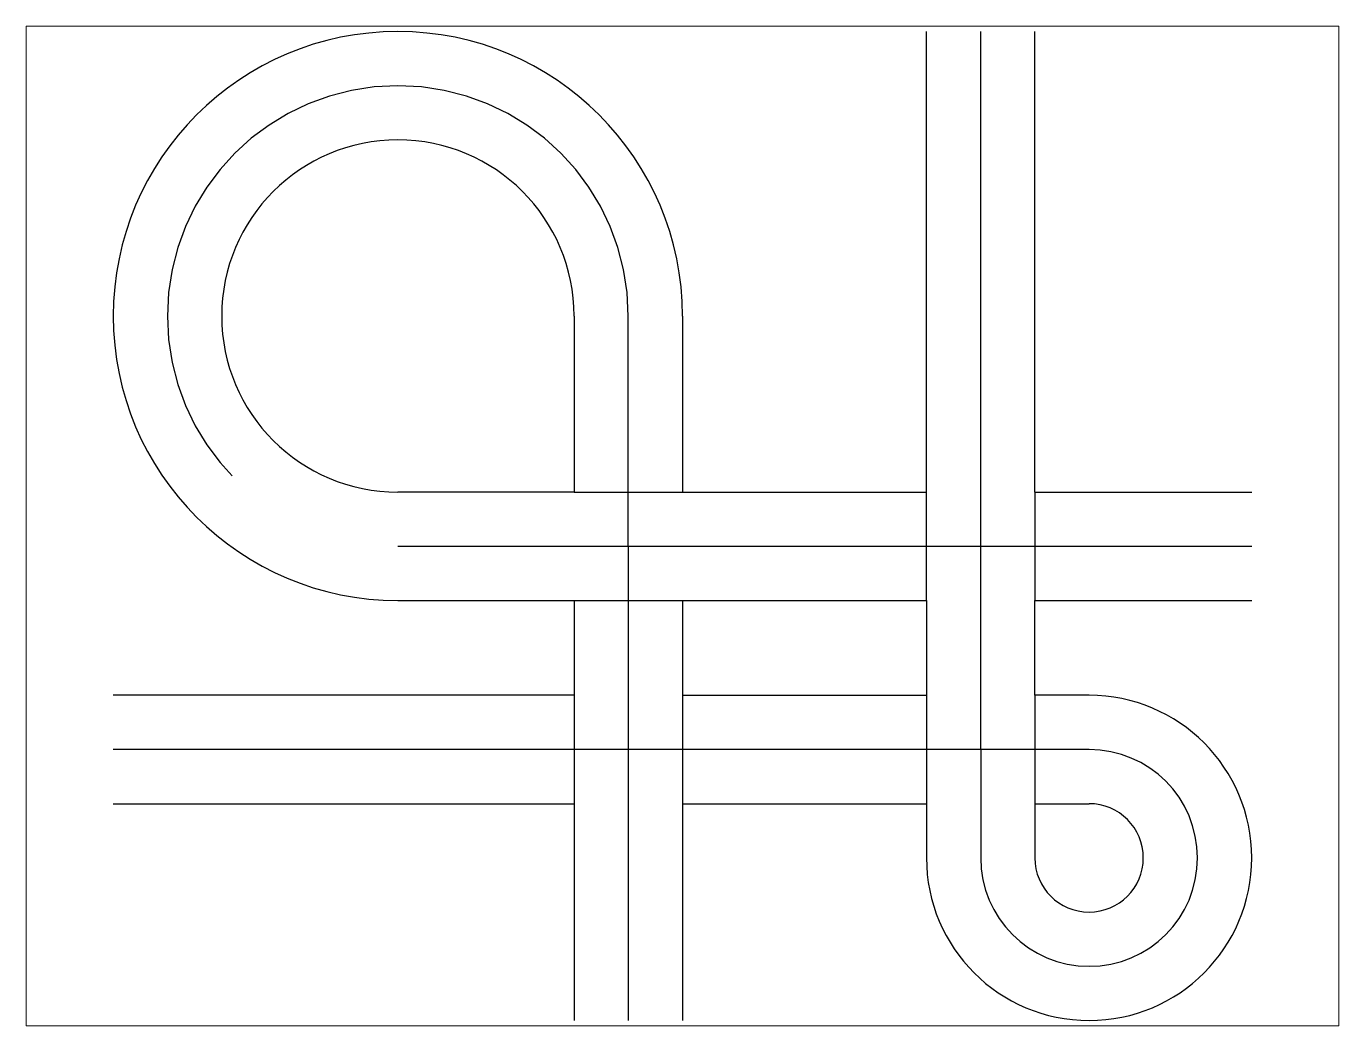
# Paper-space layout 'Layout1' of a CAD drawing. Header units: inches. Extents: x 1.05 to 9.45, y 0.8 to 7.2.
# The model-space entities are those that its viewports show. They can reach past a viewport. Long polylines and large blocks are cut down to what shows.
import ezdxf

# ---------------------------------------------------------------- set-up
doc = ezdxf.new("R2010")
doc.units = ezdxf.units.IN
doc.header["$MEASUREMENT"] = 0
doc.linetypes.add('DASHED', pattern=[0.75, 0.5, -0.25])
doc.layers.add('Dashed Line', color=30, linetype='Continuous')
doc.layers.add('Outlines', color=5, linetype='Continuous')

msp = doc.modelspace()

# ---------------------------------------------------------------- linework, layer by layer
at = {"layer": 'Dashed Line', "linetype": 'DASHED'}
for p, q in [((81.996, 11.047), (81.996, 64.047)), ((55.996, 26.047), (55.996, 43.047)), ((38.996, 26.047), (55.996, 26.047)), ((55.996, 26.047), (55.996, -8.953)), ((55.996, 26.047), (101.996, 26.047)), ((81.996, 11.047), (17.996, 11.047)), ((89.996, 11.047), (81.996, 11.047)), ((81.996, 11.047), (81.996, 11.047)), ((81.996, 11.047), (81.996, 3.047)), ((81.996, 3.047), (81.996, 3.047))]:
    msp.add_line(p, q, dxfattribs=at)
for centre, radius, start, end in [((38.996, 43.047), 17, 0, 270), ((89.996, 3.047), 8, 180, 90)]:
    msp.add_arc(centre, radius, start, end, dxfattribs=at)
at = {"layer": 'Outlines'}
for p, q in [((77.996, 30.047), (77.996, 64.047)), ((85.996, 30.047), (85.996, 64.047)), ((51.996, 43.047), (51.996, 30.047)), ((59.996, 43.047), (59.996, 30.047)), ((51.996, 30.047), (38.996, 30.047)), ((51.996, 30.047), (59.996, 30.047)), ((59.996, 30.047), (77.996, 30.047)), ((77.996, 22.047), (77.996, 30.047)), ((85.996, 30.047), (101.996, 30.047)), ((85.996, 30.047), (85.996, 22.047)), ((38.996, 22.047), (59.996, 22.047)), ((51.996, 22.047), (51.996, -8.953)), ((59.996, 22.047), (77.996, 22.047)), ((59.996, 22.047), (59.996, -8.953)), ((77.996, 22.047), (77.996, 15.047)), ((85.996, 15.047), (85.996, 22.047)), ((85.996, 22.047), (101.996, 22.047)), ((51.996, 15.047), (17.996, 15.047)), ((59.996, 15.047), (77.996, 15.047)), ((77.996, 15.047), (77.996, 3.047)), ((89.996, 15.047), (85.996, 15.047)), ((85.996, 15.047), (85.996, 7.047)), ((17.996, 7.047), (51.996, 7.047)), ((59.996, 7.047), (77.996, 7.047)), ((85.996, 7.047), (85.996, 3.047)), ((85.996, 7.047), (89.996, 7.047))]:
    msp.add_line(p, q, dxfattribs=at)
for centre, radius, start, end in [((38.996, 43.047), 21, 0, 270), ((38.996, 43.047), 13, 0, 270), ((89.996, 3.047), 12, 180, 90), ((89.996, 3.047), 4, 180, 90)]:
    msp.add_arc(centre, radius, start, end, dxfattribs=at)

psp = doc.layouts.get("Layout1")

# ---------------------------------------------------------------- viewports
at = {"layer": 'Outlines', "linetype": 'DASHED'}
psp.add_viewport(center=(5.25, 4), size=(8.4, 6.4), view_center_point=(59.9962, 27.5467), view_height=73.782143, dxfattribs=at)

doc.saveas('drawing.dxf')
